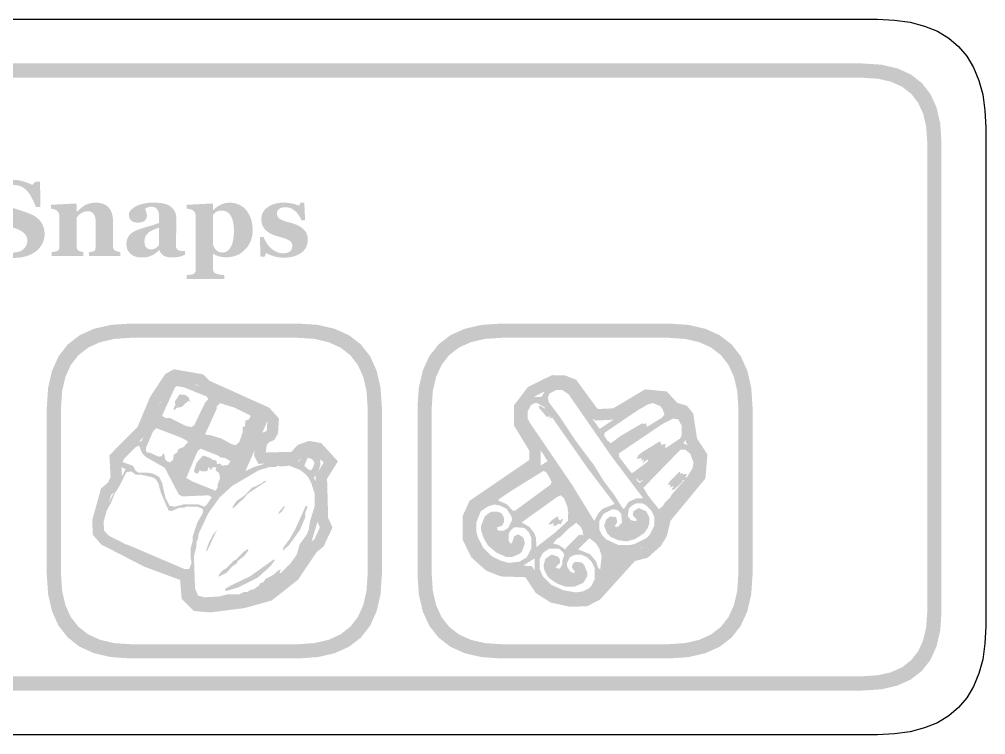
# Model space of a CAD drawing. Header units: millimetres. Extents: x 4 to 272, y 4 to 144.
# Drawn here: x 244.93 to 272.04, y 99.96 to 120.04 of the extents above; entities that cross this region are included whole.
import ezdxf

# ---------------------------------------------------------------- set-up
doc = ezdxf.new("R2010")
doc.units = ezdxf.units.MM
doc.layers.add('CUT', color=1, linetype='Continuous')
doc.layers.add('RASTER', color=7, linetype='Continuous')

msp = doc.modelspace()

# ---------------------------------------------------------------- hatches: boundary and pattern name
at = {"layer": 'RASTER'}
h = msp.add_hatch(color=7, dxfattribs=at)
h.paths.add_polyline_path([(209.2, 116.6), (209.234, 117.116), (209.337, 117.563), (209.509, 117.941), (209.75, 118.25), (210.059, 118.491), (210.438, 118.663), (210.884, 118.766), (211.4, 118.8), (268.6, 118.8), (269.116, 118.766), (269.563, 118.663), (269.941, 118.491), (270.25, 118.25), (270.491, 117.941), (270.663, 117.563), (270.766, 117.116), (270.8, 116.6), (270.8, 103.4), (270.766, 102.884), (270.662, 102.438), (270.491, 102.059), (270.25, 101.75), (269.941, 101.509), (269.563, 101.338), (269.116, 101.234), (268.6, 101.2), (211.4, 101.2), (210.884, 101.234), (210.438, 101.338), (210.059, 101.509), (209.75, 101.75), (209.509, 102.059), (209.337, 102.438), (209.234, 102.884), (209.2, 103.4)])
h.paths.add_polyline_path([(209.6, 116.6), (209.6, 103.4), (209.628, 102.978), (209.712, 102.613), (209.853, 102.303), (210.05, 102.05), (210.303, 101.853), (210.613, 101.712), (210.978, 101.628), (211.4, 101.6), (268.6, 101.6), (269.022, 101.628), (269.388, 101.713), (269.697, 101.853), (269.95, 102.05), (270.147, 102.303), (270.287, 102.613), (270.372, 102.978), (270.4, 103.4), (270.4, 116.6), (270.372, 117.022), (270.287, 117.388), (270.147, 117.697), (269.95, 117.95), (269.697, 118.147), (269.388, 118.288), (269.022, 118.372), (268.6, 118.4), (211.4, 118.4), (210.978, 118.372), (210.613, 118.288), (210.303, 118.147), (210.05, 117.95), (209.853, 117.697), (209.712, 117.388), (209.628, 117.022), (209.6, 116.6)], flags=0)
for points in [[(244.775, 113.344), (244.727, 113.345), (244.681, 113.347), (244.635, 113.351), (244.591, 113.356), (244.547, 113.363), (244.503, 113.371), (244.461, 113.38), (244.419, 113.391), (244.379, 113.403), (244.34, 113.416), (244.303, 113.429), (244.267, 113.442), (244.233, 113.457), (244.201, 113.471), (244.17, 113.487), (244.14, 113.503), (244.039, 113.4), (243.915, 113.4), (243.896, 114.151), (244.022, 114.151), (244.033, 114.125), (244.044, 114.097), (244.057, 114.07), (244.07, 114.042), (244.084, 114.013), (244.099, 113.984), (244.114, 113.955), (244.13, 113.926), (244.147, 113.897), (244.164, 113.868), (244.182, 113.84), (244.201, 113.813), (244.221, 113.787), (244.241, 113.762), (244.261, 113.737), (244.282, 113.713), (244.305, 113.69), (244.328, 113.667), (244.352, 113.645), (244.377, 113.624), (244.402, 113.605), (244.428, 113.587), (244.455, 113.57), (244.482, 113.554), (244.511, 113.539), (244.54, 113.527), (244.571, 113.516), (244.602, 113.508), (244.635, 113.501), (244.669, 113.496), (244.705, 113.493), (244.741, 113.492), (244.789, 113.494), (244.835, 113.498), (244.877, 113.506), (244.917, 113.517), (244.954, 113.53), (244.987, 113.547), (245.018, 113.567), (245.046, 113.59), (245.071, 113.615), (245.093, 113.642), (245.111, 113.67), (245.126, 113.7), (245.138, 113.731), (245.146, 113.764), (245.151, 113.799), (245.153, 113.835), (245.151, 113.865), (245.147, 113.893), (245.14, 113.921), (245.13, 113.947), (245.117, 113.972), (245.102, 113.996), (245.084, 114.018), (245.063, 114.039), (245.038, 114.06), (245.011, 114.079), (244.981, 114.098), (244.948, 114.116), (244.911, 114.134), (244.872, 114.151), (244.829, 114.167), (244.783, 114.182), (244.753, 114.192), (244.723, 114.202), (244.694, 114.211), (244.665, 114.22), (244.637, 114.229), (244.61, 114.238), (244.583, 114.247), (244.557, 114.255), (244.532, 114.264), (244.506, 114.272), (244.481, 114.281), (244.457, 114.29), (244.433, 114.298), (244.409, 114.307), (244.386, 114.316), (244.363, 114.324), (244.312, 114.346), (244.265, 114.371), (244.221, 114.397), (244.18, 114.426), (244.143, 114.457), (244.109, 114.49), (244.079, 114.525), (244.052, 114.563), (244.028, 114.602), (244.007, 114.643), (243.99, 114.685), (243.975, 114.728), (243.964, 114.771), (243.956, 114.817), (243.952, 114.863), (243.95, 114.91), (243.951, 114.941), (243.953, 114.97), (243.957, 115), (243.963, 115.029), (243.971, 115.059), (243.98, 115.087), (243.99, 115.116), (244.003, 115.144), (244.017, 115.172), (244.032, 115.199), (244.049, 115.225), (244.068, 115.25), (244.087, 115.275), (244.109, 115.299), (244.132, 115.323), (244.156, 115.345), (244.182, 115.366), (244.208, 115.385), (244.237, 115.404), (244.267, 115.421), (244.299, 115.438), (244.332, 115.453), (244.367, 115.468), (244.404, 115.482), (244.442, 115.494), (244.481, 115.505), (244.521, 115.514), (244.562, 115.521), (244.603, 115.527), (244.645, 115.531), (244.688, 115.533), (244.732, 115.534), (244.775, 115.534), (244.817, 115.531), (244.859, 115.528), (244.9, 115.522), (244.94, 115.516), (244.979, 115.507), (245.018, 115.498), (245.056, 115.487), (245.093, 115.475), (245.127, 115.463), (245.16, 115.451), (245.191, 115.439), (245.219, 115.427), (245.246, 115.415), (245.271, 115.403), (245.293, 115.391), (245.383, 115.479), (245.51, 115.479), (245.522, 114.77), (245.396, 114.77), (245.385, 114.798), (245.373, 114.827), (245.361, 114.856), (245.348, 114.885), (245.335, 114.914), (245.321, 114.944), (245.307, 114.974), (245.292, 115.003), (245.278, 115.032), (245.262, 115.06), (245.247, 115.087), (245.232, 115.113), (245.216, 115.137), (245.2, 115.16), (245.184, 115.181), (245.167, 115.202), (245.149, 115.222), (245.13, 115.242), (245.11, 115.261), (245.09, 115.278), (245.069, 115.295), (245.047, 115.31), (245.025, 115.324), (245.002, 115.337), (244.978, 115.349), (244.953, 115.359), (244.927, 115.368), (244.9, 115.375), (244.872, 115.381), (244.843, 115.385), (244.813, 115.387), (244.782, 115.388), (244.743, 115.386), (244.706, 115.382), (244.671, 115.375), (244.638, 115.365), (244.607, 115.353), (244.577, 115.338), (244.549, 115.319), (244.523, 115.298), (244.5, 115.275), (244.48, 115.251), (244.462, 115.225), (244.448, 115.198), (244.437, 115.17), (244.429, 115.141), (244.425, 115.11), (244.423, 115.077), (244.424, 115.047), (244.429, 115.018), (244.435, 114.99), (244.445, 114.964), (244.457, 114.939), (244.472, 114.916), (244.49, 114.894), (244.51, 114.874), (244.534, 114.854), (244.56, 114.835), (244.589, 114.817), (244.622, 114.799), (244.657, 114.782), (244.696, 114.766), (244.737, 114.75), (244.782, 114.734), (244.809, 114.725), (244.836, 114.716), (244.864, 114.707), (244.891, 114.698), (244.919, 114.689), (244.947, 114.68), (244.975, 114.67), (245.003, 114.661), (245.031, 114.652), (245.058, 114.643), (245.084, 114.634), (245.11, 114.625), (245.134, 114.617), (245.158, 114.608), (245.181, 114.599), (245.204, 114.591), (245.255, 114.569), (245.304, 114.546), (245.349, 114.521), (245.391, 114.493), (245.43, 114.464), (245.465, 114.433), (245.498, 114.4), (245.527, 114.365), (245.553, 114.327), (245.575, 114.288), (245.594, 114.247), (245.61, 114.203), (245.622, 114.157), (245.631, 114.109), (245.636, 114.059), (245.637, 114.006), (245.636, 113.973), (245.634, 113.94), (245.629, 113.907), (245.622, 113.874), (245.613, 113.841), (245.602, 113.809), (245.589, 113.777), (245.574, 113.746), (245.558, 113.715), (245.54, 113.685), (245.521, 113.657), (245.5, 113.63), (245.479, 113.605), (245.455, 113.581), (245.431, 113.558), (245.405, 113.536), (245.375, 113.514), (245.344, 113.493), (245.312, 113.473), (245.278, 113.455), (245.244, 113.437), (245.208, 113.422), (245.171, 113.407), (245.134, 113.394), (245.094, 113.382), (245.053, 113.372), (245.011, 113.364), (244.967, 113.357), (244.921, 113.351), (244.874, 113.347), (244.825, 113.345), (244.775, 113.344)], [(247.767, 113.4), (246.885, 113.4), (246.885, 113.507), (246.893, 113.508), (246.9, 113.508), (246.908, 113.509), (246.916, 113.51), (246.925, 113.511), (246.934, 113.512), (246.943, 113.513), (246.953, 113.514), (246.962, 113.515), (246.971, 113.517), (246.98, 113.518), (246.988, 113.52), (246.995, 113.522), (247.001, 113.524), (247.008, 113.526), (247.013, 113.529), (247.02, 113.533), (247.027, 113.538), (247.034, 113.543), (247.039, 113.549), (247.045, 113.555), (247.049, 113.561), (247.053, 113.568), (247.057, 113.576), (247.06, 113.584), (247.063, 113.593), (247.065, 113.603), (247.067, 113.614), (247.068, 113.626), (247.069, 113.638), (247.07, 113.652), (247.07, 113.667), (247.07, 114.352), (247.069, 114.388), (247.067, 114.422), (247.062, 114.454), (247.056, 114.483), (247.049, 114.51), (247.039, 114.535), (247.028, 114.557), (247.015, 114.577), (247.001, 114.595), (246.984, 114.61), (246.967, 114.623), (246.947, 114.634), (246.926, 114.642), (246.903, 114.648), (246.879, 114.651), (246.853, 114.652), (246.839, 114.652), (246.824, 114.651), (246.81, 114.65), (246.797, 114.648), (246.783, 114.646), (246.77, 114.643), (246.757, 114.639), (246.744, 114.635), (246.732, 114.63), (246.719, 114.625), (246.707, 114.619), (246.694, 114.613), (246.682, 114.607), (246.67, 114.599), (246.657, 114.592), (246.645, 114.584), (246.635, 114.576), (246.625, 114.569), (246.616, 114.561), (246.607, 114.554), (246.599, 114.546), (246.591, 114.539), (246.584, 114.531), (246.577, 114.524), (246.571, 114.516), (246.565, 114.509), (246.559, 114.501), (246.554, 114.495), (246.548, 114.488), (246.543, 114.482), (246.538, 114.475), (246.534, 114.469), (246.534, 113.683), (246.534, 113.67), (246.535, 113.658), (246.536, 113.647), (246.538, 113.636), (246.54, 113.625), (246.542, 113.615), (246.545, 113.606), (246.549, 113.597), (246.553, 113.589), (246.557, 113.581), (246.562, 113.574), (246.568, 113.567), (246.574, 113.561), (246.581, 113.555), (246.589, 113.55), (246.597, 113.545), (246.603, 113.542), (246.609, 113.539), (246.616, 113.536), (246.623, 113.533), (246.631, 113.53), (246.639, 113.527), (246.647, 113.524), (246.656, 113.522), (246.664, 113.519), (246.673, 113.517), (246.682, 113.515), (246.69, 113.513), (246.699, 113.511), (246.707, 113.509), (246.716, 113.508), (246.724, 113.507), (246.724, 113.4), (245.834, 113.4), (245.834, 113.507), (245.843, 113.508), (245.852, 113.509), (245.861, 113.509), (245.871, 113.51), (245.88, 113.511), (245.889, 113.513), (245.898, 113.514), (245.908, 113.515), (245.917, 113.516), (245.926, 113.518), (245.934, 113.519), (245.942, 113.521), (245.95, 113.523), (245.958, 113.525), (245.965, 113.527), (245.971, 113.529), (245.983, 113.533), (245.993, 113.538), (246.002, 113.543), (246.011, 113.549), (246.019, 113.556), (246.025, 113.563), (246.031, 113.571), (246.036, 113.579), (246.04, 113.587), (246.044, 113.597), (246.047, 113.607), (246.049, 113.618), (246.051, 113.629), (246.052, 113.641), (246.053, 113.653), (246.053, 113.667), (246.053, 114.519), (246.053, 114.53), (246.052, 114.542), (246.05, 114.553), (246.048, 114.564), (246.044, 114.575), (246.04, 114.586), (246.036, 114.597), (246.03, 114.608), (246.024, 114.619), (246.017, 114.629), (246.01, 114.639), (246.003, 114.648), (245.995, 114.657), (245.987, 114.665), (245.978, 114.673), (245.969, 114.68), (245.962, 114.685), (245.954, 114.689), (245.947, 114.693), (245.939, 114.696), (245.93, 114.7), (245.921, 114.703), (245.912, 114.707), (245.902, 114.71), (245.892, 114.712), (245.881, 114.715), (245.871, 114.717), (245.86, 114.719), (245.848, 114.721), (245.837, 114.723), (245.825, 114.724), (245.813, 114.726), (245.813, 114.833), (246.512, 114.871), (246.534, 114.849), (246.534, 114.636), (246.54, 114.636), (246.55, 114.646), (246.561, 114.656), (246.573, 114.666), (246.585, 114.677), (246.598, 114.688), (246.611, 114.699), (246.625, 114.712), (246.639, 114.724), (246.654, 114.737), (246.668, 114.749), (246.682, 114.76), (246.696, 114.771), (246.709, 114.781), (246.722, 114.79), (246.735, 114.799), (246.748, 114.808), (246.762, 114.816), (246.777, 114.825), (246.793, 114.833), (246.81, 114.84), (246.829, 114.848), (246.848, 114.855), (246.868, 114.861), (246.89, 114.868), (246.912, 114.874), (246.935, 114.879), (246.957, 114.883), (246.981, 114.886), (247.004, 114.889), (247.028, 114.891), (247.053, 114.892), (247.077, 114.893), (247.135, 114.891), (247.189, 114.884), (247.24, 114.874), (247.286, 114.859), (247.329, 114.84), (247.368, 114.816), (247.404, 114.789), (247.436, 114.757), (247.464, 114.722), (247.488, 114.684), (247.508, 114.643), (247.525, 114.6), (247.538, 114.553), (247.547, 114.504), (247.553, 114.452), (247.555, 114.398), (247.555, 113.68), (247.555, 113.667), (247.556, 113.654), (247.557, 113.642), (247.559, 113.631), (247.561, 113.621), (247.564, 113.611), (247.567, 113.602), (247.571, 113.593), (247.576, 113.586), (247.581, 113.578), (247.587, 113.571), (247.594, 113.564), (247.602, 113.558), (247.611, 113.552), (247.621, 113.547), (247.631, 113.542), (247.637, 113.54), (247.644, 113.537), (247.65, 113.534), (247.657, 113.532), (247.665, 113.529), (247.672, 113.527), (247.681, 113.524), (247.689, 113.522), (247.698, 113.519), (247.707, 113.517), (247.716, 113.515), (247.726, 113.513), (247.736, 113.511), (247.746, 113.509), (247.756, 113.508), (247.767, 113.507)], [(252.342, 113.35), (252.307, 113.351), (252.271, 113.353), (252.236, 113.356), (252.202, 113.361), (252.167, 113.367), (252.133, 113.374), (252.098, 113.382), (252.064, 113.392), (252.032, 113.402), (252.001, 113.413), (251.971, 113.424), (251.944, 113.435), (251.919, 113.446), (251.895, 113.457), (251.874, 113.469), (251.854, 113.481), (251.81, 113.381), (251.696, 113.381), (251.677, 113.927), (251.784, 113.927), (251.79, 113.911), (251.797, 113.893), (251.805, 113.876), (251.813, 113.857), (251.823, 113.838), (251.833, 113.819), (251.845, 113.799), (251.857, 113.779), (251.87, 113.758), (251.884, 113.738), (251.898, 113.719), (251.912, 113.7), (251.927, 113.682), (251.942, 113.664), (251.958, 113.647), (251.974, 113.63), (251.992, 113.614), (252.01, 113.598), (252.029, 113.583), (252.048, 113.569), (252.068, 113.556), (252.089, 113.543), (252.11, 113.53), (252.132, 113.519), (252.154, 113.508), (252.177, 113.499), (252.2, 113.491), (252.224, 113.485), (252.247, 113.48), (252.272, 113.476), (252.296, 113.474), (252.322, 113.473), (252.354, 113.474), (252.384, 113.476), (252.412, 113.481), (252.438, 113.486), (252.462, 113.494), (252.483, 113.502), (252.503, 113.513), (252.52, 113.525), (252.535, 113.539), (252.549, 113.555), (252.56, 113.572), (252.569, 113.591), (252.576, 113.612), (252.581, 113.635), (252.584, 113.659), (252.585, 113.686), (252.585, 113.7), (252.583, 113.714), (252.581, 113.727), (252.578, 113.739), (252.574, 113.751), (252.569, 113.762), (252.563, 113.772), (252.556, 113.782), (252.548, 113.792), (252.54, 113.801), (252.531, 113.809), (252.521, 113.818), (252.511, 113.826), (252.5, 113.834), (252.488, 113.841), (252.475, 113.848), (252.461, 113.855), (252.446, 113.862), (252.431, 113.869), (252.415, 113.875), (252.4, 113.881), (252.383, 113.887), (252.367, 113.893), (252.35, 113.898), (252.333, 113.903), (252.314, 113.909), (252.295, 113.915), (252.274, 113.921), (252.253, 113.927), (252.23, 113.934), (252.207, 113.941), (252.182, 113.948), (252.158, 113.955), (252.134, 113.963), (252.112, 113.97), (252.09, 113.977), (252.069, 113.985), (252.049, 113.992), (252.03, 114), (252.012, 114.007), (251.994, 114.015), (251.976, 114.024), (251.958, 114.035), (251.939, 114.046), (251.921, 114.058), (251.902, 114.072), (251.883, 114.086), (251.865, 114.102), (251.848, 114.116), (251.833, 114.132), (251.819, 114.148), (251.805, 114.165), (251.792, 114.182), (251.78, 114.201), (251.769, 114.22), (251.759, 114.239), (251.75, 114.26), (251.742, 114.282), (251.735, 114.304), (251.729, 114.328), (251.725, 114.352), (251.722, 114.378), (251.72, 114.404), (251.719, 114.431), (251.722, 114.482), (251.73, 114.53), (251.744, 114.575), (251.763, 114.618), (251.787, 114.659), (251.817, 114.697), (251.852, 114.732), (251.893, 114.765), (251.938, 114.795), (251.987, 114.821), (252.038, 114.843), (252.094, 114.861), (252.152, 114.875), (252.214, 114.885), (252.279, 114.891), (252.348, 114.893), (252.381, 114.892), (252.413, 114.891), (252.445, 114.889), (252.476, 114.886), (252.506, 114.882), (252.536, 114.877), (252.565, 114.872), (252.593, 114.866), (252.621, 114.859), (252.647, 114.852), (252.672, 114.845), (252.696, 114.837), (252.719, 114.83), (252.741, 114.822), (252.762, 114.814), (252.781, 114.806), (252.812, 114.893), (252.924, 114.893), (252.947, 114.393), (252.843, 114.393), (252.829, 114.431), (252.813, 114.467), (252.794, 114.502), (252.773, 114.535), (252.75, 114.567), (252.725, 114.598), (252.697, 114.628), (252.667, 114.656), (252.636, 114.682), (252.604, 114.704), (252.571, 114.723), (252.538, 114.739), (252.504, 114.751), (252.47, 114.76), (252.435, 114.765), (252.399, 114.767), (252.372, 114.766), (252.346, 114.764), (252.321, 114.76), (252.298, 114.755), (252.277, 114.748), (252.257, 114.74), (252.239, 114.731), (252.222, 114.72), (252.207, 114.708), (252.194, 114.694), (252.183, 114.68), (252.174, 114.664), (252.167, 114.647), (252.161, 114.629), (252.158, 114.61), (252.157, 114.589), (252.159, 114.563), (252.163, 114.538), (252.171, 114.515), (252.181, 114.494), (252.194, 114.474), (252.211, 114.457), (252.23, 114.442), (252.252, 114.428), (252.277, 114.416), (252.304, 114.404), (252.333, 114.392), (252.365, 114.38), (252.4, 114.368), (252.436, 114.357), (252.475, 114.346), (252.516, 114.335), (252.58, 114.317), (252.639, 114.298), (252.693, 114.277), (252.743, 114.255), (252.789, 114.231), (252.831, 114.206), (252.868, 114.179), (252.9, 114.151), (252.929, 114.121), (252.953, 114.089), (252.974, 114.054), (252.991, 114.018), (253.005, 113.98), (253.014, 113.94), (253.02, 113.898), (253.022, 113.854), (253.019, 113.796), (253.01, 113.741), (252.995, 113.689), (252.975, 113.641), (252.948, 113.596), (252.916, 113.555), (252.878, 113.517), (252.833, 113.482), (252.785, 113.451), (252.732, 113.424), (252.676, 113.402), (252.617, 113.383), (252.553, 113.369), (252.486, 113.358), (252.416, 113.352), (252.342, 113.35)]]:
    msp.add_hatch(color=7, dxfattribs=at).paths.add_polyline_path(points)
h = msp.add_hatch(color=7, dxfattribs=at)
h.paths.add_polyline_path([(249.578, 113.431), (249.561, 113.424), (249.544, 113.417), (249.526, 113.411), (249.508, 113.404), (249.488, 113.398), (249.468, 113.391), (249.447, 113.385), (249.426, 113.379), (249.403, 113.374), (249.381, 113.369), (249.358, 113.365), (249.335, 113.362), (249.312, 113.359), (249.288, 113.358), (249.264, 113.356), (249.24, 113.356), (249.196, 113.357), (249.155, 113.359), (249.118, 113.364), (249.083, 113.369), (249.051, 113.377), (249.023, 113.386), (248.997, 113.397), (248.974, 113.41), (248.954, 113.424), (248.935, 113.439), (248.918, 113.456), (248.903, 113.475), (248.889, 113.494), (248.877, 113.516), (248.867, 113.538), (248.859, 113.563), (248.85, 113.563), (248.837, 113.55), (248.825, 113.539), (248.813, 113.527), (248.801, 113.516), (248.789, 113.506), (248.777, 113.496), (248.765, 113.487), (248.754, 113.478), (248.742, 113.469), (248.73, 113.461), (248.718, 113.453), (248.706, 113.445), (248.694, 113.438), (248.681, 113.431), (248.668, 113.424), (248.655, 113.418), (248.638, 113.41), (248.621, 113.403), (248.604, 113.396), (248.587, 113.39), (248.571, 113.384), (248.555, 113.379), (248.538, 113.374), (248.522, 113.37), (248.506, 113.366), (248.487, 113.363), (248.468, 113.361), (248.446, 113.358), (248.423, 113.357), (248.398, 113.356), (248.372, 113.355), (248.344, 113.355), (248.303, 113.356), (248.263, 113.361), (248.224, 113.369), (248.187, 113.38), (248.152, 113.394), (248.118, 113.411), (248.085, 113.431), (248.054, 113.455), (248.026, 113.481), (248.002, 113.509), (247.981, 113.539), (247.964, 113.572), (247.951, 113.606), (247.942, 113.642), (247.936, 113.68), (247.934, 113.721), (247.935, 113.744), (247.936, 113.767), (247.938, 113.788), (247.941, 113.809), (247.945, 113.829), (247.949, 113.848), (247.955, 113.866), (247.961, 113.883), (247.968, 113.899), (247.975, 113.915), (247.984, 113.93), (247.993, 113.945), (248.002, 113.96), (248.013, 113.974), (248.024, 113.988), (248.035, 114.001), (248.047, 114.012), (248.058, 114.023), (248.07, 114.033), (248.083, 114.043), (248.096, 114.053), (248.109, 114.062), (248.123, 114.07), (248.137, 114.078), (248.152, 114.086), (248.167, 114.093), (248.182, 114.101), (248.198, 114.108), (248.214, 114.115), (248.23, 114.122), (248.247, 114.129), (248.264, 114.135), (248.298, 114.147), (248.333, 114.16), (248.37, 114.172), (248.409, 114.185), (248.449, 114.197), (248.491, 114.21), (248.535, 114.223), (248.58, 114.236), (248.625, 114.249), (248.666, 114.261), (248.705, 114.273), (248.74, 114.285), (248.772, 114.296), (248.801, 114.308), (248.827, 114.318), (248.85, 114.329), (248.85, 114.469), (248.85, 114.479), (248.849, 114.489), (248.849, 114.5), (248.848, 114.512), (248.848, 114.524), (248.847, 114.537), (248.845, 114.551), (248.844, 114.566), (248.842, 114.581), (248.84, 114.595), (248.838, 114.608), (248.835, 114.621), (248.832, 114.634), (248.828, 114.645), (248.824, 114.657), (248.819, 114.667), (248.814, 114.679), (248.807, 114.69), (248.8, 114.7), (248.793, 114.71), (248.784, 114.72), (248.775, 114.729), (248.765, 114.738), (248.755, 114.746), (248.743, 114.754), (248.731, 114.76), (248.718, 114.766), (248.704, 114.77), (248.689, 114.774), (248.673, 114.776), (248.656, 114.778), (248.639, 114.778), (248.623, 114.778), (248.608, 114.777), (248.594, 114.776), (248.58, 114.774), (248.567, 114.771), (248.554, 114.768), (248.542, 114.764), (248.531, 114.76), (248.521, 114.756), (248.511, 114.751), (248.501, 114.746), (248.492, 114.742), (248.484, 114.737), (248.476, 114.732), (248.469, 114.728), (248.462, 114.723), (248.463, 114.715), (248.465, 114.706), (248.467, 114.696), (248.47, 114.686), (248.473, 114.674), (248.477, 114.662), (248.482, 114.648), (248.487, 114.633), (248.491, 114.618), (248.496, 114.604), (248.499, 114.589), (248.502, 114.574), (248.504, 114.56), (248.506, 114.546), (248.507, 114.532), (248.507, 114.518), (248.507, 114.511), (248.506, 114.504), (248.505, 114.497), (248.504, 114.49), (248.502, 114.482), (248.5, 114.473), (248.497, 114.465), (248.494, 114.455), (248.49, 114.446), (248.487, 114.438), (248.482, 114.43), (248.478, 114.422), (248.473, 114.415), (248.468, 114.408), (248.462, 114.402), (248.456, 114.396), (248.447, 114.389), (248.438, 114.382), (248.429, 114.376), (248.42, 114.37), (248.411, 114.365), (248.401, 114.36), (248.391, 114.355), (248.38, 114.351), (248.369, 114.347), (248.357, 114.344), (248.343, 114.341), (248.327, 114.339), (248.311, 114.337), (248.293, 114.336), (248.273, 114.335), (248.252, 114.335), (248.222, 114.335), (248.194, 114.338), (248.168, 114.343), (248.144, 114.349), (248.122, 114.358), (248.101, 114.368), (248.083, 114.38), (248.066, 114.394), (248.051, 114.409), (248.039, 114.426), (248.028, 114.443), (248.019, 114.462), (248.012, 114.482), (248.007, 114.503), (248.004, 114.525), (248.003, 114.548), (248.004, 114.569), (248.007, 114.588), (248.012, 114.608), (248.019, 114.626), (248.029, 114.644), (248.04, 114.662), (248.053, 114.679), (248.068, 114.696), (248.085, 114.712), (248.103, 114.727), (248.121, 114.741), (248.141, 114.755), (248.161, 114.768), (248.182, 114.781), (248.204, 114.792), (248.227, 114.803), (248.251, 114.814), (248.275, 114.824), (248.3, 114.833), (248.327, 114.842), (248.354, 114.851), (248.381, 114.858), (248.41, 114.865), (248.44, 114.871), (248.469, 114.877), (248.499, 114.882), (248.527, 114.886), (248.555, 114.89), (248.583, 114.892), (248.61, 114.894), (248.636, 114.895), (248.662, 114.896), (248.698, 114.895), (248.732, 114.895), (248.766, 114.893), (248.799, 114.891), (248.831, 114.889), (248.862, 114.886), (248.893, 114.883), (248.923, 114.879), (248.952, 114.874), (248.981, 114.868), (249.009, 114.861), (249.036, 114.853), (249.062, 114.844), (249.088, 114.833), (249.113, 114.822), (249.137, 114.809), (249.159, 114.796), (249.18, 114.781), (249.2, 114.764), (249.218, 114.746), (249.236, 114.727), (249.252, 114.706), (249.267, 114.684), (249.281, 114.66), (249.294, 114.635), (249.305, 114.608), (249.314, 114.579), (249.321, 114.548), (249.327, 114.516), (249.331, 114.481), (249.334, 114.445), (249.335, 114.406), (249.335, 114.364), (249.334, 114.32), (249.334, 114.274), (249.333, 114.225), (249.332, 114.175), (249.331, 114.123), (249.33, 114.07), (249.328, 114.014), (249.327, 113.959), (249.325, 113.91), (249.324, 113.865), (249.323, 113.826), (249.322, 113.791), (249.322, 113.761), (249.322, 113.735), (249.322, 113.715), (249.322, 113.699), (249.323, 113.684), (249.324, 113.669), (249.326, 113.656), (249.329, 113.643), (249.333, 113.632), (249.337, 113.621), (249.341, 113.611), (249.347, 113.602), (249.353, 113.593), (249.359, 113.585), (249.366, 113.578), (249.374, 113.571), (249.383, 113.565), (249.392, 113.559), (249.402, 113.554), (249.409, 113.551), (249.416, 113.549), (249.425, 113.546), (249.434, 113.544), (249.444, 113.543), (249.456, 113.542), (249.468, 113.541), (249.48, 113.54), (249.494, 113.539), (249.507, 113.539), (249.519, 113.539), (249.532, 113.538), (249.544, 113.538), (249.555, 113.538), (249.567, 113.538), (249.578, 113.538)])
h.paths.add_polyline_path([(248.85, 114.194), (248.829, 114.187), (248.809, 114.18), (248.789, 114.172), (248.768, 114.164), (248.748, 114.156), (248.728, 114.148), (248.707, 114.139), (248.687, 114.13), (248.668, 114.121), (248.649, 114.112), (248.631, 114.103), (248.614, 114.093), (248.598, 114.084), (248.583, 114.074), (248.569, 114.065), (248.555, 114.055), (248.542, 114.044), (248.53, 114.033), (248.518, 114.021), (248.507, 114.008), (248.497, 113.995), (248.487, 113.98), (248.479, 113.966), (248.47, 113.95), (248.463, 113.934), (248.457, 113.917), (248.452, 113.899), (248.447, 113.881), (248.444, 113.862), (248.442, 113.842), (248.44, 113.821), (248.44, 113.8), (248.441, 113.772), (248.443, 113.747), (248.447, 113.723), (248.453, 113.701), (248.46, 113.682), (248.469, 113.664), (248.48, 113.648), (248.492, 113.634), (248.505, 113.622), (248.519, 113.612), (248.534, 113.603), (248.55, 113.596), (248.566, 113.59), (248.583, 113.586), (248.601, 113.584), (248.62, 113.583), (248.64, 113.584), (248.658, 113.585), (248.676, 113.588), (248.693, 113.591), (248.709, 113.596), (248.725, 113.602), (248.739, 113.608), (248.752, 113.616), (248.765, 113.625), (248.778, 113.634), (248.79, 113.643), (248.801, 113.653), (248.813, 113.663), (248.823, 113.674), (248.834, 113.686), (248.844, 113.697)], flags=0)
h = msp.add_hatch(color=7, dxfattribs=at)
h.paths.add_polyline_path([(251.475, 114.113), (251.472, 114.037), (251.462, 113.964), (251.446, 113.894), (251.423, 113.826), (251.394, 113.761), (251.359, 113.699), (251.317, 113.64), (251.268, 113.583), (251.215, 113.531), (251.158, 113.486), (251.098, 113.448), (251.034, 113.417), (250.967, 113.393), (250.897, 113.376), (250.823, 113.365), (250.745, 113.362), (250.711, 113.362), (250.678, 113.364), (250.647, 113.366), (250.618, 113.369), (250.59, 113.373), (250.564, 113.378), (250.54, 113.384), (250.517, 113.39), (250.495, 113.398), (250.475, 113.406), (250.455, 113.414), (250.437, 113.422), (250.419, 113.431), (250.402, 113.44), (250.387, 113.45), (250.372, 113.46), (250.36, 113.46), (250.36, 113.048), (250.36, 113.036), (250.362, 113.024), (250.363, 113.012), (250.366, 113), (250.369, 112.99), (250.373, 112.979), (250.377, 112.969), (250.383, 112.959), (250.389, 112.95), (250.395, 112.941), (250.402, 112.933), (250.41, 112.926), (250.418, 112.919), (250.427, 112.913), (250.437, 112.908), (250.447, 112.903), (250.457, 112.899), (250.468, 112.896), (250.481, 112.892), (250.494, 112.888), (250.509, 112.884), (250.524, 112.881), (250.541, 112.877), (250.559, 112.874), (250.576, 112.871), (250.593, 112.868), (250.61, 112.866), (250.625, 112.864), (250.64, 112.862), (250.654, 112.86), (250.667, 112.859), (250.679, 112.858), (250.679, 112.75), (249.622, 112.75), (249.622, 112.858), (249.631, 112.859), (249.641, 112.86), (249.652, 112.861), (249.663, 112.862), (249.675, 112.864), (249.687, 112.865), (249.7, 112.867), (249.714, 112.869), (249.728, 112.871), (249.74, 112.873), (249.752, 112.875), (249.763, 112.877), (249.773, 112.879), (249.782, 112.881), (249.79, 112.884), (249.798, 112.886), (249.809, 112.89), (249.819, 112.895), (249.829, 112.901), (249.837, 112.908), (249.844, 112.915), (249.851, 112.923), (249.857, 112.931), (249.861, 112.941), (249.865, 112.951), (249.869, 112.961), (249.872, 112.971), (249.874, 112.982), (249.876, 112.994), (249.877, 113.005), (249.878, 113.017), (249.878, 113.029), (249.878, 114.528), (249.877, 114.54), (249.875, 114.551), (249.873, 114.563), (249.87, 114.573), (249.867, 114.584), (249.864, 114.594), (249.86, 114.604), (249.855, 114.613), (249.851, 114.622), (249.845, 114.631), (249.839, 114.639), (249.832, 114.647), (249.824, 114.655), (249.816, 114.663), (249.807, 114.67), (249.798, 114.677), (249.79, 114.682), (249.782, 114.686), (249.773, 114.691), (249.764, 114.695), (249.754, 114.699), (249.743, 114.702), (249.732, 114.706), (249.72, 114.709), (249.708, 114.712), (249.696, 114.715), (249.684, 114.717), (249.672, 114.719), (249.66, 114.721), (249.648, 114.723), (249.636, 114.724), (249.625, 114.726), (249.625, 114.833), (250.338, 114.871), (250.36, 114.852), (250.36, 114.689), (250.372, 114.686), (250.396, 114.71), (250.421, 114.732), (250.447, 114.754), (250.474, 114.773), (250.501, 114.792), (250.529, 114.809), (250.557, 114.824), (250.586, 114.838), (250.616, 114.851), (250.645, 114.862), (250.675, 114.872), (250.704, 114.879), (250.733, 114.885), (250.762, 114.889), (250.791, 114.892), (250.82, 114.893), (250.894, 114.889), (250.964, 114.879), (251.03, 114.862), (251.091, 114.839), (251.149, 114.809), (251.203, 114.772), (251.253, 114.728), (251.299, 114.678), (251.34, 114.622), (251.376, 114.562), (251.406, 114.498), (251.431, 114.43), (251.45, 114.357), (251.464, 114.28), (251.472, 114.199), (251.475, 114.113)])
h.paths.add_polyline_path([(250.949, 114.108), (250.949, 114.135), (250.948, 114.162), (250.947, 114.189), (250.945, 114.215), (250.943, 114.241), (250.94, 114.267), (250.937, 114.292), (250.933, 114.318), (250.928, 114.342), (250.923, 114.367), (250.917, 114.39), (250.911, 114.413), (250.903, 114.435), (250.895, 114.456), (250.886, 114.477), (250.876, 114.497), (250.865, 114.516), (250.854, 114.535), (250.842, 114.552), (250.83, 114.568), (250.816, 114.583), (250.802, 114.598), (250.787, 114.611), (250.771, 114.623), (250.754, 114.634), (250.737, 114.644), (250.718, 114.652), (250.699, 114.658), (250.678, 114.663), (250.657, 114.667), (250.635, 114.669), (250.612, 114.67), (250.589, 114.67), (250.567, 114.668), (250.546, 114.665), (250.526, 114.662), (250.508, 114.657), (250.491, 114.651), (250.475, 114.645), (250.46, 114.637), (250.446, 114.629), (250.432, 114.619), (250.419, 114.61), (250.406, 114.599), (250.394, 114.588), (250.382, 114.576), (250.371, 114.564), (250.36, 114.551), (250.36, 113.721), (250.363, 113.713), (250.366, 113.705), (250.369, 113.696), (250.373, 113.687), (250.377, 113.678), (250.382, 113.667), (250.388, 113.657), (250.394, 113.645), (250.4, 113.634), (250.406, 113.623), (250.412, 113.613), (250.419, 113.604), (250.425, 113.595), (250.431, 113.586), (250.437, 113.579), (250.444, 113.571), (250.453, 113.562), (250.463, 113.553), (250.473, 113.545), (250.483, 113.537), (250.493, 113.53), (250.504, 113.524), (250.516, 113.518), (250.527, 113.513), (250.539, 113.508), (250.551, 113.504), (250.563, 113.501), (250.576, 113.499), (250.589, 113.496), (250.602, 113.495), (250.616, 113.494), (250.63, 113.494), (250.665, 113.496), (250.699, 113.504), (250.73, 113.516), (250.76, 113.533), (250.788, 113.555), (250.815, 113.582), (250.839, 113.613), (250.862, 113.65), (250.882, 113.691), (250.9, 113.737), (250.915, 113.787), (250.927, 113.842), (250.937, 113.902), (250.944, 113.966), (250.948, 114.034), (250.949, 114.108)], flags=0)
h = msp.add_hatch(color=7, dxfattribs=at)
h.paths.add_polyline_path([(245.7, 109.15), (245.737, 109.701), (245.847, 110.178), (246.03, 110.582), (246.288, 110.913), (246.618, 111.17), (247.022, 111.353), (247.499, 111.463), (248.05, 111.5), (252.75, 111.5), (253.301, 111.463), (253.778, 111.353), (254.182, 111.17), (254.513, 110.913), (254.77, 110.582), (254.953, 110.178), (255.063, 109.701), (255.1, 109.15), (255.1, 104.45), (255.063, 103.899), (254.953, 103.422), (254.77, 103.018), (254.513, 102.688), (254.182, 102.43), (253.778, 102.247), (253.301, 102.137), (252.75, 102.1), (248.05, 102.1), (247.499, 102.137), (247.022, 102.247), (246.618, 102.43), (246.288, 102.688), (246.03, 103.018), (245.847, 103.422), (245.737, 103.899), (245.7, 104.45)])
h.paths.add_polyline_path([(246.1, 109.15), (246.1, 104.45), (246.13, 103.993), (246.222, 103.597), (246.374, 103.262), (246.588, 102.988), (246.862, 102.774), (247.197, 102.622), (247.593, 102.53), (248.05, 102.5), (252.75, 102.5), (253.207, 102.53), (253.603, 102.622), (253.938, 102.774), (254.213, 102.988), (254.426, 103.262), (254.578, 103.597), (254.67, 103.993), (254.7, 104.45), (254.7, 109.15), (254.67, 109.607), (254.578, 110.003), (254.426, 110.338), (254.213, 110.613), (253.938, 110.826), (253.603, 110.978), (253.207, 111.07), (252.75, 111.1), (248.05, 111.1), (247.593, 111.07), (247.197, 110.978), (246.862, 110.826), (246.587, 110.613), (246.374, 110.338), (246.222, 110.003), (246.13, 109.607), (246.1, 109.15)], flags=0)
h = msp.add_hatch(color=7, dxfattribs=at)
h.paths.add_polyline_path([(256.1, 109.15), (256.137, 109.701), (256.247, 110.178), (256.43, 110.582), (256.688, 110.913), (257.018, 111.17), (257.422, 111.353), (257.899, 111.463), (258.45, 111.5), (263.15, 111.5), (263.701, 111.463), (264.178, 111.353), (264.582, 111.17), (264.913, 110.913), (265.17, 110.582), (265.353, 110.178), (265.463, 109.701), (265.5, 109.15), (265.5, 104.45), (265.463, 103.899), (265.353, 103.422), (265.17, 103.018), (264.913, 102.688), (264.582, 102.43), (264.178, 102.247), (263.701, 102.137), (263.15, 102.1), (258.45, 102.1), (257.899, 102.137), (257.422, 102.247), (257.018, 102.43), (256.688, 102.688), (256.43, 103.018), (256.247, 103.422), (256.137, 103.899), (256.1, 104.45)])
h.paths.add_polyline_path([(256.5, 109.15), (256.5, 104.45), (256.53, 103.993), (256.622, 103.597), (256.774, 103.262), (256.987, 102.988), (257.262, 102.774), (257.597, 102.622), (257.993, 102.53), (258.45, 102.5), (263.15, 102.5), (263.607, 102.53), (264.003, 102.622), (264.338, 102.774), (264.613, 102.988), (264.826, 103.262), (264.978, 103.597), (265.07, 103.993), (265.1, 104.45), (265.1, 109.15), (265.07, 109.607), (264.978, 110.003), (264.826, 110.338), (264.613, 110.613), (264.338, 110.826), (264.003, 110.978), (263.607, 111.07), (263.15, 111.1), (258.45, 111.1), (257.993, 111.07), (257.597, 110.978), (257.262, 110.826), (256.987, 110.613), (256.774, 110.338), (256.622, 110.003), (256.53, 109.607), (256.5, 109.15)], flags=0)
h = msp.add_hatch(color=7, dxfattribs=at)
h.paths.add_polyline_path([(249.27, 110.217), (250.088, 110.074), (250.26, 109.896), (251.934, 109.142), (252.213, 108.838), (252.187, 108.423), (252.092, 108.239), (251.915, 108.158), (251.866, 108.067), (251.843, 107.859), (251.83, 107.885), (252.56, 107.895), (252.735, 108.093), (253.06, 108.207), (253.398, 108.145), (253.867, 107.633), (253.563, 107.146), (253.593, 106.046), (253.715, 105.775), (253.464, 105.24), (253.275, 105.091), (252.748, 104.31), (252.008, 103.725), (251.241, 103.512), (250.277, 103.391), (249.822, 103.433), (249.484, 103.77), (249.441, 104.289), (249.429, 104.307), (248.444, 104.672), (247.228, 105.297), (246.992, 105.566), (246.972, 105.976), (247.222, 106.871), (247.42, 107.042), (247.489, 107.195), (247.455, 107.801), (248.246, 108.599), (248.597, 109.439), (249.02, 110.082)])
h.paths.add_polyline_path([(249.324, 109.883), (249.243, 109.839), (248.881, 109.288), (248.517, 108.418), (247.782, 107.677), (247.812, 107.135), (247.683, 106.846), (247.504, 106.692), (247.294, 105.94), (247.306, 105.693), (247.428, 105.553), (248.574, 104.965), (249.638, 104.571), (249.753, 104.397), (249.794, 103.914), (249.967, 103.741), (250.271, 103.712), (251.178, 103.827), (251.86, 104.016), (252.511, 104.53), (253.038, 105.312), (253.206, 105.444), (253.363, 105.778), (253.275, 105.973), (253.241, 107.234), (253.467, 107.596), (253.234, 107.85), (253.086, 107.877), (252.92, 107.819), (252.706, 107.577), (251.636, 107.562), (251.514, 107.798), (251.555, 108.164), (251.684, 108.405), (251.859, 108.484), (251.872, 108.51), (251.885, 108.722), (251.742, 108.877), (250.072, 109.629), (249.93, 109.777), (249.324, 109.883)], flags=0)
h = msp.add_hatch(color=7, dxfattribs=at)
h.paths.add_polyline_path([(249.294, 109.957), (249.412, 109.967), (249.732, 109.839), (251.455, 109.105), (251.784, 108.923), (251.87, 108.722), (251.273, 107.359), (251.519, 107.477), (252.061, 107.637), (252.476, 107.669), (252.732, 107.605), (252.805, 107.659), (252.882, 107.838), (252.955, 107.892), (253.147, 107.892), (253.316, 107.806), (253.37, 107.701), (253.37, 107.509), (253.338, 107.414), (253.252, 107.244), (253.188, 107.181), (253.338, 106.871), (253.37, 106.711), (253.37, 106.36), (253.338, 106.296), (253.306, 105.977), (253.115, 105.339), (252.965, 105.042), (252.646, 104.595), (252.294, 104.244), (252.007, 104.053), (251.647, 103.871), (251.327, 103.775), (251.008, 103.743), (250.944, 103.711), (250.753, 103.711), (250.434, 103.647), (249.987, 103.647), (249.818, 103.733), (249.7, 103.935), (249.7, 104.445), (249.677, 104.487), (248.774, 104.86), (247.858, 105.285), (247.912, 105.307), (248.008, 105.275), (249.572, 104.605), (249.69, 104.614), (249.732, 104.701), (249.763, 104.796), (249.732, 104.924), (249.732, 105.179), (249.795, 105.403), (249.795, 105.53), (249.923, 105.913), (250.083, 106.201), (250.083, 106.264), (250.06, 106.306), (249.923, 106.36), (249.604, 106.36), (249.54, 106.328), (249.412, 106.328), (249.189, 106.233), (249.115, 106.255), (248.902, 106.743), (248.828, 107.021), (248.752, 107.136), (248.646, 107.19), (248.359, 107.254), (248.199, 107.254), (248.072, 107.35), (247.935, 107.327), (247.73, 106.925), (247.615, 106.753), (247.497, 106.456), (247.37, 106.233), (247.306, 106.073), (247.306, 105.977), (247.242, 105.85), (247.242, 105.754), (247.296, 105.648), (247.392, 105.553), (247.839, 105.317), (247.721, 105.339), (247.36, 105.521), (247.264, 105.617), (247.21, 105.722), (247.21, 105.913), (247.306, 106.201), (247.912, 107.414), (247.711, 107.5), (247.689, 107.669), (247.826, 107.851), (247.89, 107.883), (248.094, 108.093), (248.273, 108.202), (248.349, 108.189), (249.147, 109.817), (249.211, 109.913)])
h.paths.add_polyline_path([(249.348, 109.744), (249.294, 109.702), (248.934, 108.914), (249.029, 108.85), (249.157, 108.85), (249.604, 108.626), (249.763, 108.594), (249.837, 108.649), (250.137, 109.274), (250.233, 109.383), (250.178, 109.456), (249.54, 109.712)], flags=0)
h.paths.add_polyline_path([(249.422, 109.511), (249.581, 109.498), (249.677, 109.434), (249.709, 109.338), (249.754, 109.306), (249.668, 109.329), (249.486, 109.159), (249.348, 109.137), (249.285, 109.073), (249.253, 109.105), (249.317, 109.233), (249.285, 109.297)], flags=0)
h.paths.add_polyline_path([(250.561, 109.265), (250.466, 109.169), (250.466, 109.105), (250.146, 108.403), (250.178, 108.371), (250.274, 108.371), (250.593, 108.275), (250.881, 108.116), (251.008, 108.084), (251.104, 108.18), (251.2, 108.467), (251.19, 108.604), (251.254, 108.604), (251.273, 108.776), (251.369, 108.808), (251.423, 108.914), (250.976, 109.137)], flags=0)
h.paths.add_polyline_path([(248.774, 108.563), (248.678, 108.467), (248.487, 108.02), (248.487, 107.924), (248.528, 107.87), (248.573, 107.883), (248.838, 107.765), (248.924, 107.774), (248.965, 107.86), (248.997, 107.828), (249.02, 107.691), (249.084, 107.627), (249.157, 107.605), (249.243, 107.678), (249.262, 107.819), (249.358, 107.883), (249.39, 107.978), (249.53, 108.03), (249.658, 108.17), (249.613, 108.221), (249.444, 108.307)], flags=0)
h.paths.add_polyline_path([(248.286, 108.074), (248.19, 108.03), (247.871, 107.71), (247.826, 107.615), (248.126, 107.5), (248.19, 107.372), (248.263, 107.318), (248.519, 107.318), (248.678, 107.286), (248.847, 107.2), (248.934, 107.031), (249.029, 106.616), (249.147, 106.383), (249.285, 106.36), (249.54, 106.424), (249.955, 106.424), (250.115, 106.36), (250.188, 106.415), (250.328, 106.625), (250.242, 106.679), (249.508, 106.648), (249.403, 106.702), (249.007, 107.455), (248.477, 107.755), (248.381, 107.851)], flags=0)
h.paths.add_polyline_path([(250.019, 107.988), (249.945, 107.934), (249.891, 107.828), (249.613, 107.168), (249.795, 107.062), (250.434, 106.807), (250.498, 106.903), (250.498, 106.999), (250.561, 107.158), (250.539, 107.295), (250.434, 107.382), (250.456, 107.468), (250.348, 107.468), (250.306, 107.382), (250.242, 107.477), (250.201, 107.359), (250.051, 107.35), (249.987, 107.382), (249.945, 107.295), (249.891, 107.286), (249.827, 107.35), (249.901, 107.595), (250.083, 107.797), (250.274, 107.733), (250.37, 107.669), (250.456, 107.659), (250.475, 107.551), (250.561, 107.573), (250.625, 107.509), (250.794, 107.532), (250.849, 107.637), (250.689, 107.733), (250.593, 107.733), (250.498, 107.797)], flags=0)
h.paths.add_polyline_path([(253.051, 107.733), (253.009, 107.71), (252.923, 107.509), (253.041, 107.404), (253.115, 107.382), (253.179, 107.477), (253.211, 107.605), (253.156, 107.678)], flags=0)
h.paths.add_polyline_path([(252.189, 107.509), (252.125, 107.477), (251.966, 107.477), (251.647, 107.382), (250.903, 106.944), (250.552, 106.625), (250.233, 106.178), (249.955, 105.594), (249.955, 105.498), (249.891, 105.339), (249.891, 105.211), (249.827, 104.988), (249.859, 104.062), (249.945, 103.861), (250.124, 103.816), (250.529, 103.839), (250.785, 103.903), (251.104, 103.903), (251.232, 103.966), (251.327, 103.966), (251.423, 104.03), (251.487, 104.03), (251.656, 104.148), (251.688, 104.212), (251.784, 104.244), (251.828, 104.327), (252.039, 104.436), (252.211, 104.582), (252.275, 104.595), (252.221, 104.509), (252.263, 104.499), (252.55, 104.787), (252.709, 105.01), (252.796, 105.307), (252.997, 105.585), (253.051, 105.722), (253.083, 105.945), (253.211, 106.36), (253.211, 106.743), (253.124, 107.008), (253.029, 107.2), (252.933, 107.295), (252.805, 107.391), (252.508, 107.509), (252.243, 107.487)], flags=0)
h.paths.add_polyline_path([(251.784, 107.085), (251.86, 107.072), (251.305, 106.702), (251.273, 106.638), (250.922, 106.306), (250.912, 106.36), (251.031, 106.529), (251.222, 106.657), (251.445, 106.881), (251.765, 107.04)], flags=0)
h.paths.add_polyline_path([(252.358, 106.383), (252.381, 106.36), (252.294, 106.223), (252.199, 106.146), (252.211, 106.21)], flags=0)
h.paths.add_polyline_path([(252.965, 106.383), (253.019, 106.36), (252.955, 106.201), (252.955, 106.073), (252.805, 105.712), (252.499, 105.285), (252.326, 105.125), (252.339, 105.221), (252.518, 105.457), (252.677, 105.744)], flags=0)
h.paths.add_polyline_path([(250.475, 105.712), (250.188, 105.093), (250.178, 105.147), (250.242, 105.339), (250.36, 105.572)], flags=0)
h.paths.add_polyline_path([(251.337, 105.17), (251.359, 105.147), (251.337, 105.106), (251.241, 104.978), (251.062, 104.838), (251.018, 104.755), (250.935, 104.71), (250.731, 104.499), (250.507, 104.391), (250.552, 104.487), (250.648, 104.582), (250.731, 104.627), (250.935, 104.838), (251.018, 104.882), (251.222, 105.093)], flags=0)
h.paths.add_polyline_path([(252.071, 104.882), (252.093, 104.86), (252.071, 104.819), (251.975, 104.691), (251.624, 104.372), (251.072, 104.094), (250.753, 103.998), (250.699, 104.008), (250.699, 104.053), (250.839, 104.136), (251.401, 104.404)], flags=0)
h = msp.add_hatch(color=7, dxfattribs=at)
h.paths.add_polyline_path([(259.872, 110.052), (260.241, 110.044), (260.552, 109.923), (261.136, 109.122), (261.175, 109.102), (261.591, 109.121), (262.482, 109.653), (263.09, 109.596), (263.393, 109.272), (263.656, 109.193), (263.836, 108.974), (263.944, 108.269), (264.233, 107.827), (264.178, 107.153), (263.201, 105.967), (263.09, 105.523), (262.924, 105.254), (262.56, 104.928), (262.197, 104.833), (261.226, 103.756), (260.86, 103.565), (260.382, 103.55), (259.839, 103.667), (259.418, 103.936), (259.126, 104.38), (258.435, 104.402), (258.024, 104.567), (257.608, 104.938), (257.371, 105.428), (257.371, 106.109), (257.561, 106.526), (259.239, 107.672), (259.239, 107.925), (258.81, 108.634), (258.81, 109.208), (259.197, 109.72)])
h.paths.add_polyline_path([(259.943, 109.73), (259.406, 109.466), (259.13, 109.101), (259.13, 108.724), (259.559, 108.014), (259.559, 107.503), (257.815, 106.312), (257.691, 106.039), (257.691, 105.502), (257.868, 105.135), (258.195, 104.843), (258.501, 104.72), (259.303, 104.695), (259.648, 104.169), (259.963, 103.968), (260.411, 103.871), (260.777, 103.883), (261.027, 104.013), (262.024, 105.119), (262.404, 105.218), (262.676, 105.462), (262.792, 105.648), (262.908, 106.115), (263.867, 107.279), (263.905, 107.743), (263.638, 108.152), (263.533, 108.839), (263.471, 108.915), (263.219, 108.99), (262.939, 109.289), (262.556, 109.325), (261.686, 108.806), (261.104, 108.778), (260.922, 108.872), (260.348, 109.658), (260.177, 109.725), (259.943, 109.73)], flags=0)
h = msp.add_hatch(color=7, dxfattribs=at)
h.paths.add_polyline_path([(259.938, 109.794), (260.162, 109.804), (260.406, 109.68), (261.21, 108.542), (262.261, 109.245), (262.573, 109.402), (262.84, 109.402), (263.018, 109.312), (263.085, 109.245), (263.199, 109.024), (263.41, 109), (263.554, 108.91), (263.677, 108.666), (263.677, 108.364), (263.62, 108.22), (263.554, 108.14), (263.788, 108.039), (263.888, 107.939), (264.012, 107.628), (263.979, 107.393), (263.821, 107.115), (262.931, 106.064), (262.907, 105.82), (262.84, 105.619), (262.75, 105.475), (262.516, 105.274), (262.06, 105.093), (261.913, 104.906), (261.726, 104.725), (261.679, 104.638), (261.424, 104.39), (261.377, 104.303), (261.009, 103.935), (260.765, 103.811), (260.296, 103.811), (259.961, 103.911), (259.683, 104.069), (259.549, 104.203), (259.425, 104.414), (259.392, 104.514), (259.382, 104.906), (259.024, 104.681), (258.789, 104.615), (258.522, 104.648), (258.143, 104.805), (258.043, 104.872), (257.775, 105.174), (257.618, 105.518), (257.618, 105.686), (257.584, 105.753), (257.651, 106.121), (257.808, 106.399), (259.75, 107.638), (259.369, 108.24), (259.181, 108.488), (259.057, 108.733), (259.024, 108.967), (259.134, 109.258), (259.215, 109.345), (259.392, 109.436), (259.583, 109.446), (259.717, 109.68)])
h.paths.add_polyline_path([(259.995, 109.636), (259.817, 109.546), (259.76, 109.436), (259.784, 109.292), (260.072, 108.91), (260.554, 108.187), (261.043, 107.537), (261.324, 107.082), (261.612, 106.7), (261.859, 106.312), (261.893, 106.299), (262.027, 106.499), (262.238, 106.59), (262.429, 106.6), (261.558, 107.752), (260.339, 109.513), (260.162, 109.636)], flags=0)
h.paths.add_polyline_path([(259.392, 109.268), (259.282, 109.211), (259.191, 109.034), (259.191, 108.833), (259.248, 108.722), (260.44, 106.968), (261.056, 105.964), (261.19, 106.198), (261.29, 106.299), (261.625, 106.432), (261.612, 106.466), (260.889, 107.417), (259.884, 108.856), (259.837, 108.843), (259.837, 108.89), (259.77, 108.81), (259.817, 108.923), (259.75, 108.876), (259.717, 108.89), (259.516, 109.124), (259.492, 109.168), (259.526, 109.201), (259.67, 109.111), (259.67, 109.144), (259.459, 109.268)], flags=0)
h.paths.add_polyline_path([(262.706, 109.268), (262.573, 109.235), (262.295, 109.077), (261.357, 108.441), (261.334, 108.364), (261.424, 108.22), (261.525, 108.14), (261.792, 108.341), (262.362, 108.676), (262.405, 108.699), (262.462, 108.676), (262.496, 108.722), (262.539, 108.599), (262.951, 108.856), (263.031, 108.943), (262.984, 109.077), (262.917, 109.178)], flags=0)
h.paths.add_polyline_path([(263.276, 108.833), (262.964, 108.676), (261.746, 107.852), (261.759, 107.752), (262.094, 107.316), (262.147, 107.316), (262.549, 107.618), (262.573, 107.661), (262.549, 107.685), (262.415, 107.571), (262.462, 107.685), (262.382, 107.638), (262.395, 107.718), (262.248, 107.705), (262.295, 107.805), (262.429, 107.906), (262.884, 108.187), (262.917, 108.173), (262.941, 108.096), (263.065, 108.12), (263.041, 108.029), (263.065, 108.006), (263.466, 108.274), (263.51, 108.364), (263.51, 108.632), (263.42, 108.81)], flags=0)
h.paths.add_polyline_path([(263.477, 107.962), (262.439, 106.891), (262.563, 106.68), (262.874, 106.289), (262.984, 106.379), (263.031, 106.466), (263.185, 106.613), (263.232, 106.7), (263.577, 107.092), (263.554, 107.115), (263.52, 107.048), (263.299, 106.834), (263.219, 106.834), (263.299, 106.948), (263.185, 106.901), (263.199, 106.982), (263.118, 106.968), (263.185, 107.082), (263.453, 107.35), (263.487, 107.269), (263.52, 107.316), (263.554, 107.269), (263.667, 107.283), (263.61, 107.192), (263.654, 107.182), (263.811, 107.427), (263.845, 107.594), (263.754, 107.839), (263.61, 107.962)], flags=0)
h.paths.add_polyline_path([(259.626, 107.36), (258.779, 106.834), (258.378, 106.566), (258.364, 106.533), (258.599, 106.432), (258.779, 106.245), (258.833, 106.245), (259.837, 106.982), (259.861, 107.059), (259.77, 107.236), (259.703, 107.336)], flags=0)
h.paths.add_polyline_path([(262.271, 107.159), (262.238, 107.125), (262.261, 107.082), (262.338, 107.025), (262.462, 107.136), (262.348, 107.069), (262.281, 107.102)], flags=0)
h.paths.add_polyline_path([(260.119, 106.68), (260.018, 106.633), (259.024, 105.92), (259.235, 105.796), (259.369, 105.629), (259.425, 105.485), (259.436, 105.227), (259.971, 105.642), (260.319, 105.964), (260.329, 106.222), (260.296, 106.389), (260.206, 106.6)], flags=0)
h.paths.add_polyline_path([(262.238, 106.456), (262.127, 106.399), (262.027, 106.299), (262.003, 106.088), (262.094, 105.977), (262.238, 105.954), (262.248, 105.997), (262.137, 106.121), (262.161, 106.232), (262.305, 106.322), (262.516, 106.232), (262.606, 106.054), (262.606, 105.887), (262.549, 105.743), (262.449, 105.609), (262.204, 105.452), (261.97, 105.385), (261.736, 105.418), (261.525, 105.508), (261.424, 105.609), (261.334, 105.82), (261.391, 105.997), (261.501, 106.088), (261.679, 106.064), (261.702, 105.92), (261.635, 105.82), (261.669, 105.786), (261.746, 105.81), (261.836, 105.92), (261.813, 106.165), (261.712, 106.265), (261.568, 106.289), (261.324, 106.165), (261.2, 105.954), (261.2, 105.719), (261.29, 105.542), (261.391, 105.441), (261.736, 105.284), (262.07, 105.284), (262.204, 105.318), (262.516, 105.475), (262.616, 105.575), (262.74, 105.82), (262.74, 106.088), (262.65, 106.265), (262.516, 106.399), (262.405, 106.456)], flags=0)
h.paths.add_polyline_path([(258.254, 106.422), (258.076, 106.366), (257.875, 106.232), (257.751, 105.92), (257.751, 105.652), (257.785, 105.518), (257.942, 105.207), (258.177, 104.973), (258.421, 104.849), (258.655, 104.782), (258.957, 104.815), (259.168, 104.939), (259.292, 105.184), (259.292, 105.485), (259.235, 105.629), (259.101, 105.763), (258.823, 105.786), (258.712, 105.696), (258.655, 105.585), (258.655, 105.418), (258.699, 105.328), (258.746, 105.328), (258.813, 105.529), (258.923, 105.585), (259.067, 105.495), (259.114, 105.341), (259.034, 105.107), (258.967, 105.04), (258.756, 104.949), (258.588, 104.949), (258.311, 105.073), (258.076, 105.274), (257.952, 105.485), (257.885, 105.686), (257.885, 105.82), (257.976, 106.064), (258.076, 106.165), (258.187, 106.222), (258.354, 106.222), (258.465, 106.165), (258.522, 106.054), (258.522, 105.92), (258.478, 105.83), (258.331, 105.776), (258.344, 105.709), (258.388, 105.686), (258.522, 105.686), (258.645, 105.763), (258.756, 105.987), (258.732, 106.098), (258.599, 106.299), (258.421, 106.389)], flags=0)
h.paths.add_polyline_path([(260.005, 106.078), (260.052, 106.078), (260.038, 106.031), (260.105, 105.964), (260.139, 106.011), (260.185, 106.011), (260.119, 105.863), (260.062, 105.887), (259.985, 105.83), (259.904, 105.83), (259.918, 105.91), (259.851, 105.863), (259.77, 105.863), (259.851, 105.964)], flags=0)
h.paths.add_polyline_path([(260.554, 105.91), (260.319, 105.729), (260.105, 105.508), (260.018, 105.462), (259.904, 105.328), (260.062, 105.284), (260.252, 105.16), (260.286, 105.227), (260.621, 105.562), (260.721, 105.575), (260.755, 105.529), (260.731, 105.686), (260.674, 105.796)], flags=0)
h.paths.add_polyline_path([(260.922, 105.475), (260.607, 105.16), (260.942, 105.026), (261.11, 104.825), (261.166, 104.648), (261.223, 104.591), (261.267, 104.983), (261.2, 105.184), (261.11, 105.328)], flags=0)
h.paths.add_polyline_path([(259.794, 105.184), (259.616, 105.06), (259.526, 104.882), (259.526, 104.615), (259.616, 104.404), (259.851, 104.169), (260.196, 104.012), (260.54, 103.955), (260.731, 103.978), (260.909, 104.069), (260.976, 104.136), (261.066, 104.313), (261.066, 104.648), (260.976, 104.825), (260.875, 104.926), (260.698, 105.016), (260.53, 105.016), (260.373, 104.939), (260.296, 104.782), (260.296, 104.681), (260.386, 104.538), (260.487, 104.491), (260.52, 104.538), (260.43, 104.648), (260.453, 104.758), (260.53, 104.815), (260.708, 104.792), (260.775, 104.725), (260.865, 104.514), (260.865, 104.414), (260.755, 104.223), (260.497, 104.112), (260.262, 104.112), (260.018, 104.203), (259.817, 104.337), (259.75, 104.404), (259.66, 104.581), (259.636, 104.705), (259.683, 104.892), (259.861, 105.016), (260.038, 104.959), (260.095, 104.882), (260.095, 104.782), (259.971, 104.658), (260.062, 104.615), (260.105, 104.638), (260.162, 104.748), (260.162, 104.849), (260.219, 105.006), (260.172, 105.093), (260.062, 105.184)], flags=0)

# ---------------------------------------------------------------- linework, layer by layer
at = {"layer": 'CUT'}
msp.add_lwpolyline([(210.999, 120.04), (269.001, 120.04), (269.483, 120.019), (269.925, 119.956), (270.325, 119.851), (270.685, 119.703), (271.003, 119.512), (271.278, 119.278), (271.512, 119.003), (271.703, 118.685), (271.851, 118.325), (271.956, 117.925), (272.019, 117.483), (272.04, 117.001), (272.04, 102.999), (272.019, 102.517), (271.956, 102.075), (271.851, 101.675), (271.703, 101.315), (271.512, 100.997), (271.278, 100.722), (271.003, 100.488), (270.685, 100.297), (270.325, 100.149), (269.925, 100.044), (269.483, 99.981), (269.001, 99.96), (210.999, 99.96)], dxfattribs=at)

doc.saveas('drawing.dxf')
